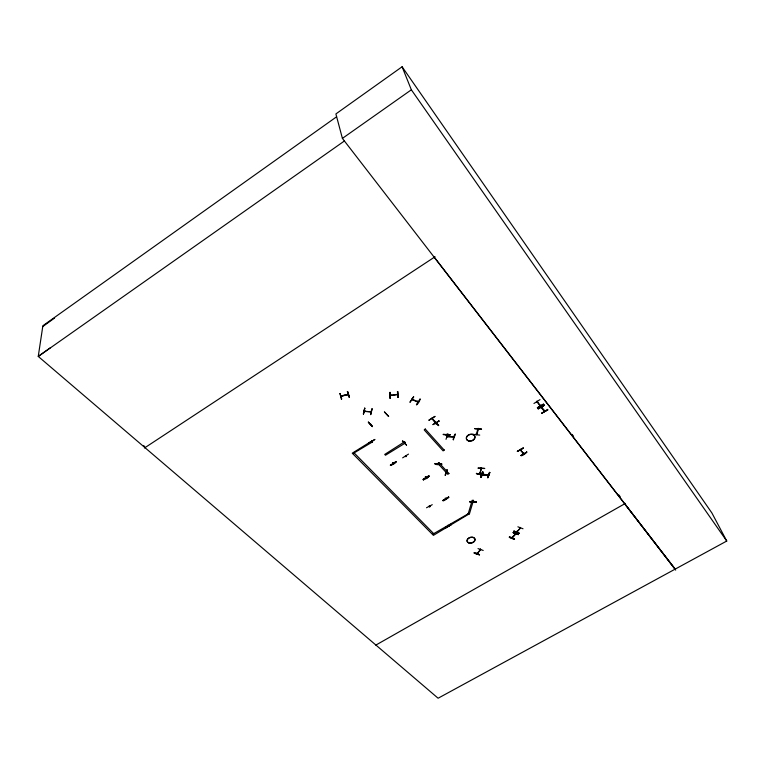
<?xml version="1.0" encoding="UTF-8"?>
<svg xmlns="http://www.w3.org/2000/svg" width="765" height="765" viewBox="0 0 765 765"><rect width="100%" height="100%" fill="white"/><g stroke="black" fill="none" stroke-linecap="round" stroke-linejoin="round"><path stroke-width="1.15" d="M513.841 531.455L518.986 533.387M519.139 533.157L513.956 531.015M509.27 537.403L514.424 539.306L509.404 536.915M514.587 539.057L509.385 536.944L514.424 539.306M513.937 531.063L518.976 533.435M438.613 462.978L438.345 463.934L438.182 463.38M446.387 435.266L446.684 434.348M446.339 434.444L446.626 435.4L446.808 434.778M474.233 552.76L479.473 554.835L474.252 552.712M412.746 399.779L412.66 399.464M479.645 473.631L479.722 473.229M418.302 401.883L411.933 399.081M481.51 468.476L479.665 473.65L479.473 473.153M473.095 501.83L473.258 501.333M476.528 434.004L476.605 433.64M477.915 428.639L478.173 429.653L477.723 429.136M478.288 429.203L478.144 428.658M481.472 475.065L481.548 473.898M481.912 474.625L481.663 473.956M441.749 463.886C442.304 464.432 434.463 465.512 435.027 463.494M435.075 463.753L441.797 464.145M441.73 464.422L435.008 463.992M473.038 501.83L472.913 501.343M404.58 443.04L405.096 442.696M405.268 442.887L404.962 442.237M473.047 434.415L479.732 435.094M476.327 501.802L476.308 502.328L469.882 501.955M476.366 502.089L469.901 501.486M480.229 549.213L480.085 550.064L480.382 549.672M364.742 408.338L363.404 414.181L364.714 408.147M364.867 411.455L364.924 410.939M511.823 537.642L515.725 533.75M406.521 445.182L402.648 440.745M515.591 534.219L515.447 533.387M515.581 533.31L515.878 533.932L515.763 533.377M370.585 411.866L370.528 411.302M371.35 411.866L364.264 411.207L364.255 410.719M372.039 408.625L370.709 414.678L372.096 408.816M402.371 441.195L406.511 444.972M446.024 439.32L447.85 433.564M447.898 436.519L447.276 436.739L447.085 436.04M453.435 436.815L453.31 436.356L453.989 437.073L453.788 436.385M453.702 436.662L453.827 437.131L453.913 436.452M453.224 439.741C458.675 426.401 451.799 440.095 453.597 439.751M446.817 434.855L446.349 435.323L446.569 434.769M450.107 434.998L443.27 434.549L450.05 434.73M446.837 469.997L445.249 475.285L447.095 469.796M447.114 469.978L445.268 475.256M446.244 472.33L446.951 472.866L447.076 472.321M481.262 477.379L482.849 471.986M472.98 434.711L472.99 434.157M476.356 434.558C480.324 418.465 476.767 439.129 476.366 433.631L476.566 434.635L476.155 434.061M432.627 534.276L468.199 513.803L472.254 500.147M468.094 513.43L469.442 513.86L473.506 500.205M482.629 472.168L480.965 477.408L482.524 473.028M482.792 474.711L482.237 474.979L482.036 474.3L482.246 474.95M488.462 474.568L488.577 475.295L487.917 474.596M489.877 472.56L487.86 477.752L489.571 472.512M478.536 474.224L485 474.424M469.882 502.012L476.404 502.05M481.099 473.87L481.099 474.558L481.013 473.918M482.61 472.196C484.475 470.198 478.613 483.203 481.921 473.736M480.936 477.092L482.591 471.651L480.908 476.863M340.913 396.28L341.639 396.088M347.377 394.635L348.18 394.424M348.247 394.625L340.989 396.26L348.018 394.405M371.905 441.453L372.364 441.874L372.077 440.87M392.741 462.768L393.44 463.504L393.315 462.94M392.837 463.236L393.191 463.58L392.942 462.643M431.9 418.532L432.235 418.704M425.876 477.092L425.675 477.723L425.33 476.987L425.675 477.723M390.389 398.336L389.987 392.493M429.796 506.153L429.691 506.832L429.662 506.334M429.892 506.669L429.414 505.847L429.729 506.832L429.375 506.449M340.014 393.487L341.4 399.301M540.138 405.182L540.367 406.139L540.071 405.154M523.719 453.291L523.92 453.817L520.363 450.021M540.559 405.938L537.116 401.3M520.908 450.164L520.229 449.514M544.565 411.474L544.298 410.537C546.353 413.454 540.128 407.276 541.639 407.009M438.794 463.418L438.575 463.953L438.383 462.959M473.153 501.429L473.334 500.951M476.882 553.812L480.487 549.586M446.674 435.323L446.444 434.329M438.622 463.877L438.297 463.016M515.859 533.922L512.187 538.149L512.11 537.231M390.274 395.352L397.465 394.377M516.566 532.153L520.506 527.907M519.98 527.907L520.477 528.022L520.181 527.401M397.628 394.625L390.284 395.562M450.116 434.903L443.212 434.281M347.453 394.616L342.787 395.476M474.778 428.763L481.568 429.194M435.945 422.739C426.239 410.853 436.872 426.095 435.438 421.869M478.106 468.209L484.704 468.534M426.334 477.676L426.66 478.68L426.468 477.723M413.521 396.748L410.021 402.055M418.13 402.084L411.991 399.722L412.106 399.072M417.518 401.309L417.585 401.883L417.422 401.396M417.48 401.807L417.652 401.176M420.033 399.034C419.88 402.82 412.01 410.088 420.081 399.072M404.742 442.696L405.173 442.677M405.345 442.868L404.771 443.155M435.935 423.494L435.945 423.992L436.28 423.456M370.394 424.346L370.633 423.848M478.01 548.601L483.203 550.465M479.54 554.807L474.118 553.172L479.464 554.548M513.831 531.503L519.186 533.195M520.477 527.974L516.748 532.258L516.891 531.723M523.011 528.768L517.886 526.808M447.162 472.636L446.578 472.541M446.837 472.397L447.104 472.818L446.913 472.129M480.353 549.662L480.535 549.213M480.363 550.045L479.971 549.509M477.13 553.841L476.93 553.43M512.254 538.072L511.852 537.537M371.245 411.886L364.14 411.407L364.092 410.767M42.744 326.579L54.592 318.039M50.5 347.673L38.25 356.423L438.106 698.225L726.75 541.037L711.899 512.971L402.094 66.775L335.892 113.928L342.404 138.388L675.179 569.17M336.581 116.796L42.878 325.737L38.25 356.423L344.279 141.076M342.404 138.388L411.35 89.801L402.094 66.775M446.492 472.598L446.454 472.101M447.009 472.827L446.454 472.799M144.48 447.984L435.046 256.763M468.754 514.147L433.411 535.357L352.254 453.176L371.828 441.013L372.612 441.835L352.981 453.597M434.922 416.351L428.907 420.071M444.178 449.83L443.136 450.901L424.231 429.93L425.292 428.84M439.043 421.161L432.837 424.651L438.852 420.922M405.154 442.323L405.383 442.992L385.493 455.232L384.719 454.429L404.532 441.797M369.017 443.069L374.946 439.426L368.988 442.887M372.029 440.831L372.517 441.635M384.623 412.077L388.677 416.504L384.393 411.933M434.625 421.333L438.737 425.455L434.549 421.085M533.951 403.48L540.033 399.607M537.011 401.233L537.307 402.275L537.384 401.587M390.466 465.35L396.194 461.544M390.418 465.33C401.883 456.954 393.889 465.636 390.36 465.072M402.648 457.853L408.481 454.114M448.873 473.296L447.86 474.348L438.096 463.705L439.12 462.643M543.724 404.465L537.422 407.917L543.466 404.035M537.326 407.678L543.571 404.255M544.202 405.048L538.091 408.74L544.393 405.297M544.345 405.201L538.283 408.988M541.83 407.477C540.004 405.746 546.497 411.933 544.231 411.178M541.658 413.263L547.922 409.83L541.658 413.291L547.654 409.38M425.981 477.59L425.627 476.815M429.155 476.193L423.456 479.904L423.016 479.435L428.735 475.734M423.399 479.818L429.203 476.356M517.398 451.35L523.413 448.08L517.446 451.513M517.312 451.379L523.231 447.85M523.423 452.985L523.346 453.616M426.526 507.759L432.263 504.68M445.756 498.273L445.632 498.923L445.249 498.101M442.935 500.339L448.634 496.992M448.845 497.355C436.739 503.724 446.961 500.176 448.606 496.944M448.271 526.081L448.061 525.201M445.603 527.477L451.178 524.235M451.245 524.436L445.641 527.687L451.149 524.188M445.823 527.86L451.407 524.637M375.797 645.125L625.359 503.418M513.258 532.746L518.431 534.649L513.191 532.574M481.787 475.065L481.443 474.166M404.876 443.155L404.551 442.486M389.997 392.273L390.045 398.441L390.102 392.512M364.857 411.503L364.762 410.748M482.332 474.692L488.72 475.065M434.692 421.247L438.402 425.665M347.759 391.537L349.452 397.274L347.367 391.661M372.125 441.271L372.326 441.826M341.553 396.05L341.659 395.763M397.867 391.517L398.192 397.408L397.724 397.207M447.362 436.461L453.913 436.844M523.643 453.903L520.391 449.944M405.88 456.629L405.421 455.777M537.279 402.218L540.339 406.1L539.861 405.278M472.368 500.53L473.621 500.578M469.892 501.534L476.318 501.859M489.887 472.569L489.437 472.301L487.86 477.752M479.732 472.808L479.913 473.707L481.271 468.515M488.596 475.247L482.122 474.912M478.173 467.998L484.628 468.371M447.229 436.672L453.913 437.073M410.059 402.247L413.76 396.844M397.513 391.527L397.877 397.418L397.456 391.575M446.397 472.818L446.301 472.148M393.124 463.561L393.047 462.653M425.703 477.704L425.522 476.805M434.95 416.514L428.993 420.329M520.602 450.298L520.401 449.342M523.576 453.894L523.423 453.463M349.089 397.303L347.406 391.584M448.185 525.641L448.529 526.014L448.367 525.469M468.199 513.803L468.869 514.52M404.628 442.17L405.383 442.992M439.225 463.016L448.978 473.669M425.388 429.213L444.283 450.203M439.053 421.19L438.804 420.75M572.124 434.434L573.587 436.318M618.789 494.917L620.252 496.801M434.31 257.25L675.065 568.931M480.669 549.653L477.064 553.87L476.738 553.305M624.737 503.772L675.677 570.116M448.692 497.193L442.983 500.511M411.35 89.801L726.75 541.037M143.81 445.603L145.111 447.573M541.371 406.722L541.811 407.563M541.266 406.655L541.601 407.688L541.056 406.779M536.801 401.357L537.212 402.218M526.674 451.886C527.372 452.258 521.204 457.135 520.774 455.385M523.212 453.11L523.375 453.597M520.736 449.696L520.936 450.231M520.2 449.466L520.391 450.002M520.037 527.869L520.219 528.319L519.779 527.774M518.307 534.486L513.152 532.583M516.939 531.388L517.102 531.895L516.671 531.34M516.605 531.78L516.844 532.191L516.413 531.646M481.491 429.041L474.721 428.582M477.809 428.744L478.096 429.701M477.685 429.136L477.867 429.691M487.888 474.721L488.051 475.275M481.376 468.037L481.548 468.591M481.147 468.027L481.434 468.955M482.954 473.631C483.509 475.361 475.935 474.396 476.394 473.296M481.042 468.132L481.328 469.06M480.927 468.496L481.099 469.05M482.906 474.769L482.552 474.568M481.328 474.53L481.501 475.084M479.693 472.684L479.923 473.65L479.588 472.789M479.512 473.153L479.665 473.65M473.105 500.941L473.363 501.869L473.028 500.989M339.976 393.506L341.745 398.976M447.716 436.021L447.917 436.719L447.64 436.299M480.516 549.318L480.353 549.146M446.225 434.826L446.397 435.381M477.264 553.047L477.408 553.554L476.987 553.009M436.327 422.988L436.49 423.695L435.744 423.274M435.228 421.993L435.361 422.49M426.727 477.991L426.86 478.555M426.134 477.79L426.268 478.355M429.222 505.961L429.347 506.526M433.707 533.654L354.118 452.899M406.024 455.988L406.158 456.552M391.011 394.941L391.097 395.457M405.622 455.653L405.947 456.676M372.421 426.373L368.328 422.003M372.536 441.462L372.459 441.176M364.762 408.128L363.413 413.98M371.742 440.63L371.943 441.529M372.45 426.574L368.348 422.204L372.431 426.621M476.452 473.545L483.011 473.879L476.452 473.545M428.983 476.155L423.217 479.645L429.002 476.193M526.76 452.096L520.869 455.634L526.779 452.125M468.601 441.003A4.418 3.318 -17.6 0 0 475.008 437.131A4.418 3.318 -17.6 0 0 468.448 435.161A4.418 3.318 -17.6 0 0 468.601 441.003M468.543 440.803A4.408 3.309 -17.6 0 0 474.941 436.939A4.408 3.309 -17.6 0 0 468.39 434.979A4.408 3.309 -17.6 0 0 468.543 440.803M469.136 543.054A4.074 2.831 -15.8 0 0 475.055 539.631A4.074 2.831 -15.8 0 0 468.993 538.072A4.074 2.831 -15.8 0 0 469.136 543.054M469.079 542.854A4.064 2.831 -15.8 0 0 474.998 539.44A4.064 2.831 -15.8 0 0 468.935 537.881A4.064 2.831 -15.8 0 0 469.079 542.854"/></g></svg>
